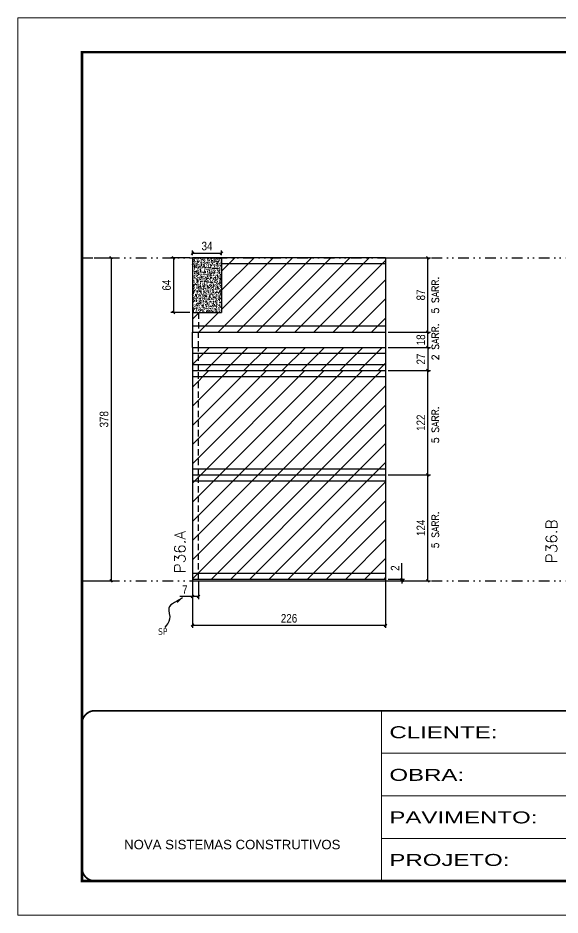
# Model space of a CAD drawing. Extents: x 2949 to 9203, y -16089 to 12527.
# Drawn here: x 6119 to 6753, y -8049 to -6999 of the extents above; entities that cross this region are included whole.
import ezdxf

# ---------------------------------------------------------------- set-up
doc = ezdxf.new("R2010")
doc.units = 0
for name, pattern in [('CONTINUO', [0]), ('DASHED', [0.75, 0.5, -0.25]), ('DIVIDE2', [0.625, 0.25, -0.125, 0, -0.125, 0, -0.125]), ('HIDDEN', [0.375, 0.25, -0.125])]:
    doc.linetypes.add(name, pattern=pattern)
for name, color, linetype in [('COTA', 241, 'Continuous'), ('Nível', 160, 'Continuous'), ('Painéis', 200, 'Continuous'), ('Romaneio', 10, 'Continuous'), ('SARR_2.2x7', 40, 'Continuous'), ('Sarrafo de Pressão', 42, 'HIDDEN'), ('texto', 7, 'Continuous')]:
    doc.layers.add(name, color=color, linetype=linetype)
for name, color, linetype, lineweight in [('Folhas', 255, 'Continuous', 9), ('Hachura', 251, 'Continuous', 9), ('SARRAFO DE PRESSAO', 251, 'DASHED', 9), ('Texto Seção', 7, 'Continuous', 15)]:
    doc.layers.add(name, color=color, linetype=linetype, lineweight=lineweight)
doc.styles.add('ARIAL', font='arial.ttf')
doc.styles.add('COTA TECNICA', font='techl___.ttf', dxfattribs={"height": 10})
doc.styles.add('COTA TECNICA-50', font='techl___.ttf', dxfattribs={"height": 10})
doc.styles.add('REGUA-120', font='ROMANS.shx', dxfattribs={"height": 15})
doc.styles.add('ROMANS', font='romans.shx')
doc.styles.get("Standard").update_dxf_attribs({"font": 'arial.ttf'})
doc.styles.add('Tecnologia', font='')
doc.styles.get('Tecnologia').set_extended_font_data('Forgotten Futurist')
doc.dimstyles.new('COTA PAINEL-50', dxfattribs={"dimtxt": 10, "dimasz": 3, "dimexe": 3, "dimexo": 3, "dimgap": 3, "dimtad": 1, "dimdec": 1, "dimzin": 12, "dimdsep": 46, "dimtxsty": 'COTA TECNICA-50', "dimblk1": 'OBLIQUE', "dimblk2": 'OBLIQUE', "dimsah": 1, "dimcen": 0.9, "dimclrd": 4, "dimclre": 4, "dimclrt": 240, "dimadec": 1, "dimazin": 3, "dimtfac": 1, "dimtdec": 1, "dimtmove": 0, "dimatfit": 3, "dimfxl": 1, "dimtolj": 1, "dimtzin": 12, "dimarcsym": 0})
doc.dimstyles.new('PAINEL', dxfattribs={"dimtxt": 10, "dimasz": 3, "dimexe": 3, "dimexo": 3, "dimgap": 3, "dimtad": 1, "dimdec": 1, "dimzin": 12, "dimdsep": 46, "dimtxsty": 'COTA TECNICA', "dimblk1": 'OBLIQUE', "dimblk2": 'OBLIQUE', "dimsah": 1, "dimcen": 0.9, "dimclrd": 4, "dimclre": 4, "dimclrt": 240, "dimadec": 1, "dimazin": 3, "dimtfac": 1, "dimtdec": 1, "dimtmove": 0, "dimatfit": 3, "dimfxl": 1, "dimtolj": 1, "dimtzin": 12, "dimarcsym": 0})
doc.dimstyles.get("Standard").update_dxf_attribs({"dimtxt": 0.18, "dimasz": 0.18, "dimexe": 0.18, "dimexo": 0.0625, "dimgap": 0.09, "dimtad": 0, "dimtih": 1, "dimtoh": 1, "dimdec": 4, "dimzin": 0, "dimdsep": 46, "dimtxsty": 'Standard', "dimcen": 0.09, "dimadec": 0, "dimazin": 0, "dimtfac": 1, "dimtdec": 4, "dimtofl": 0, "dimtmove": 0, "dimatfit": 3, "dimfxl": 1, "dimtolj": 1, "dimtzin": 0, "dimarcsym": 0})
pattern_1 = [(45, (-127672.678, -35347.797), (-11.2253202, 11.2253202), [])]

# ---------------------------------------------------------------- blocks, each defined once
blk = doc.blocks.new('9999999999')
at = {"color": 30, "linetype": 'CONTINUO'}
for p, q in [((98564.6, 34230.2), (98564.6, 34429.4)), ((98564.6, 34379.6), (99584, 34379.6)), ((98564.6, 34329.8), (99488, 34329.8)), ((98564.6, 34280), (99488, 34280))]:
    blk.add_line(p, q, dxfattribs=at)
at = {"color": 30, "linetype": 'CONTINUO', "const_width": 2}
blk.add_lwpolyline([(99584, 34230.2), (99584, 34414.4, 0.414214), (99569, 34429.4), (98229, 34429.4, 0.414214), (98214, 34414.4), (98214, 34245.2, 0.414214), (98229, 34230.2), (99584, 34230.2)], format="xyb", dxfattribs=at)
at = {"layer": 'Folhas'}
blk.add_lwpolyline([(98139, 34190.2), (99624, 34190.2), (99624, 35240.2), (98139, 35240.2)], close=True, dxfattribs=at)
at = {"layer": 'Folhas', "color": 30, "const_width": 3}
blk.add_lwpolyline([(98214, 34230.2), (99584, 34230.2), (99584, 35200.2), (98214, 35200.2)], close=True, dxfattribs=at)
at = {"color": 7, "linetype": 'Continuous', "ltscale": 5, "style": 'ARIAL'}
blk.add_text('NOVA SISTEMAS CONSTRUTIVOS', height=11.059, dxfattribs=at).set_placement((98263.2, 34267.2))
at = {"layer": 'Folhas', "color": 7, "style": 'Tecnologia', "width": 1.5}
for s, p in [('CLIENTE:', (98573.7, 34397.2)), ('OBRA:', (98573.7, 34347.3)), ('PAVIMENTO:', (98573.7, 34297.5)), ('PROJETO:', (98573.7, 34247.7))]:
    blk.add_text(s, height=14, dxfattribs=at).set_placement(p)
blk = doc.blocks.new('_Oblique')
at = {"color": 0, "linetype": 'ByBlock', "lineweight": -2}
blk.add_line((-0.5, -0.5), (0.5, 0.5), dxfattribs=at)
blk = doc.blocks.new('*D2205')
at = {"layer": 'COTA', "color": 4, "linetype": 'ByBlock', "lineweight": -2, "transparency": 16777216}
for p, q in [((6208.3, -7279.8), (6231, -7279.8)), ((6228, -7279.8), (6228, -7657.8)), ((6197, -7657.8), (6231, -7657.8))]:
    blk.add_line(p, q, dxfattribs=at)
at = {"layer": 'Defpoints', "color": 0, "linetype": 'ByBlock', "transparency": 16777216}
for p in [(6205.3, -7279.8), (6194, -7657.8), (6228, -7657.8)]:
    blk.add_point(p, dxfattribs=at)
at = {"layer": 'COTA', "color": 4, "linetype": 'ByBlock', "lineweight": -2, "transparency": 16777216, "xscale": 3, "yscale": 3, "zscale": 3}
for p, rotation in [((6228, -7279.8), 90), ((6228, -7657.8), 270)]:
    blk.add_blockref('_Oblique', p, dxfattribs=dict(at, rotation=rotation))
at = {"layer": 'COTA', "color": 240, "linetype": 'ByBlock', "transparency": 16777216, "insert": (6219.8, -7468.8), "char_height": 10, "attachment_point": 5, "rotation": 90, "style": 'COTA TECNICA'}
blk.add_mtext('\\A1;378', dxfattribs=at)
blk = doc.blocks.new('*D2154')
at = {"layer": 'COTA', "color": 4, "lineweight": -2, "transparency": 16777216}
for p, q in [((6323.3, -7658.8), (6323.3, -7712.9)), ((6549.3, -7658.8), (6549.3, -7712.9)), ((6323.3, -7709.9), (6549.3, -7709.9))]:
    blk.add_line(p, q, dxfattribs=at)
at = {"layer": 'Defpoints', "color": 0, "transparency": 16777216}
for p in [(6323.3, -7655.8), (6549.3, -7655.8), (6549.3, -7709.9)]:
    blk.add_point(p, dxfattribs=at)
at = {"layer": 'COTA', "color": 4, "lineweight": -2, "transparency": 16777216, "xscale": 3, "yscale": 3, "zscale": 3, "rotation": 180}
blk.add_blockref('_Oblique', (6323.3, -7709.9), dxfattribs=at)
at = {"layer": 'COTA', "color": 4, "lineweight": -2, "transparency": 16777216, "xscale": 3, "yscale": 3, "zscale": 3}
blk.add_blockref('_Oblique', (6549.3, -7709.9), dxfattribs=at)
at = {"layer": 'COTA', "color": 240, "transparency": 16777216, "insert": (6436.3, -7701.8), "char_height": 10, "attachment_point": 5, "style": 'COTA TECNICA'}
blk.add_mtext('\\A1;226', dxfattribs=at)
blk = doc.blocks.new('*D2155')
at = {"layer": 'COTA', "color": 4, "lineweight": -2, "transparency": 16777216}
for p, q in [((6323.3, -7660.8), (6323.3, -7679.3)), ((6330.3, -7658.8), (6330.3, -7679.3)), ((6323.3, -7676.3), (6308.6, -7676.3)), ((6330.3, -7676.3), (6323.3, -7676.3))]:
    blk.add_line(p, q, dxfattribs=at)
at = {"layer": 'Defpoints', "color": 0, "transparency": 16777216}
for p in [(6323.3, -7657.8), (6330.3, -7655.8), (6323.3, -7676.3)]:
    blk.add_point(p, dxfattribs=at)
at = {"layer": 'COTA', "color": 4, "lineweight": -2, "transparency": 16777216, "xscale": 3, "yscale": 3, "zscale": 3, "rotation": 180}
blk.add_blockref('_Oblique', (6323.3, -7676.3), dxfattribs=at)
at = {"layer": 'COTA', "color": 4, "lineweight": -2, "transparency": 16777216, "xscale": 3, "yscale": 3, "zscale": 3}
blk.add_blockref('_Oblique', (6330.3, -7676.3), dxfattribs=at)
at = {"layer": 'COTA', "color": 240, "transparency": 16777216, "insert": (6314.4, -7668.2), "char_height": 10, "attachment_point": 5, "style": 'COTA TECNICA-50'}
blk.add_mtext('\\A1;7', dxfattribs=at)
blk = doc.blocks.new('*D2124')
at = {"layer": 'Defpoints', "color": 0, "linetype": 'ByBlock', "transparency": 16777216}
for p in [(6549.3, -7533.8), (6598.7, -7533.8), (6549.3, -7657.8)]:
    blk.add_point(p, dxfattribs=at)
at = {"layer": 'Romaneio', "color": 4, "linetype": 'ByBlock', "lineweight": -2, "transparency": 16777216}
for p, q in [((6552.3, -7533.8), (6601.7, -7533.8)), ((6598.7, -7657.8), (6598.7, -7533.8)), ((6552.3, -7657.8), (6601.7, -7657.8))]:
    blk.add_line(p, q, dxfattribs=at)
at = {"layer": 'Romaneio', "color": 4, "linetype": 'ByBlock', "lineweight": -2, "transparency": 16777216, "xscale": 3, "yscale": 3, "zscale": 3}
for p, rotation in [((6598.7, -7533.8), 90), ((6598.7, -7657.8), 270)]:
    blk.add_blockref('_Oblique', p, dxfattribs=dict(at, rotation=rotation))
at = {"layer": 'Romaneio', "color": 240, "linetype": 'ByBlock', "transparency": 16777216, "insert": (6590.6, -7595.8), "char_height": 10, "attachment_point": 5, "rotation": 90, "style": 'COTA TECNICA'}
blk.add_mtext('\\A1;124', dxfattribs=at)
blk = doc.blocks.new('*D2125')
at = {"layer": 'COTA', "color": 4, "lineweight": -2, "transparency": 16777216}
for p, q in [((6568.5, -7655.8), (6568.5, -7637)), ((6552.3, -7655.8), (6571.5, -7655.8)), ((6552.3, -7657.8), (6571.5, -7657.8)), ((6568.5, -7657.8), (6568.5, -7655.8)), ((6568.5, -7657.8), (6568.5, -7660.8))]:
    blk.add_line(p, q, dxfattribs=at)
at = {"layer": 'Defpoints', "color": 0, "transparency": 16777216}
for p in [(6549.3, -7655.8), (6549.3, -7657.8), (6568.5, -7657.8)]:
    blk.add_point(p, dxfattribs=at)
at = {"layer": 'COTA', "color": 4, "lineweight": -2, "transparency": 16777216, "xscale": 3, "yscale": 3, "zscale": 3}
for p, rotation in [((6568.5, -7655.8), 270), ((6568.5, -7657.8), 90)]:
    blk.add_blockref('_Oblique', p, dxfattribs=dict(at, rotation=rotation))
at = {"layer": 'COTA', "color": 240, "transparency": 16777216, "insert": (6560.5, -7643), "char_height": 10, "attachment_point": 5, "rotation": 90, "style": 'COTA TECNICA-50'}
blk.add_mtext('\\A1;2', dxfattribs=at)
blk = doc.blocks.new('*D2126')
at = {"layer": 'COTA', "color": 4, "linetype": 'ByBlock', "lineweight": -2, "transparency": 16777216}
for p, q in [((6552.3, -7384.8), (6601.7, -7384.8)), ((6598.7, -7384.8), (6598.7, -7411.8)), ((6552.3, -7411.8), (6601.7, -7411.8))]:
    blk.add_line(p, q, dxfattribs=at)
at = {"layer": 'Defpoints', "color": 0, "linetype": 'ByBlock', "transparency": 16777216}
for p in [(6549.3, -7384.8), (6549.3, -7411.8), (6598.7, -7411.8)]:
    blk.add_point(p, dxfattribs=at)
at = {"layer": 'COTA', "color": 4, "linetype": 'ByBlock', "lineweight": -2, "transparency": 16777216, "xscale": 3, "yscale": 3, "zscale": 3}
for p, rotation in [((6598.7, -7384.8), 90), ((6598.7, -7411.8), 270)]:
    blk.add_blockref('_Oblique', p, dxfattribs=dict(at, rotation=rotation))
at = {"layer": 'COTA', "color": 240, "linetype": 'ByBlock', "transparency": 16777216, "insert": (6590.6, -7398.3), "char_height": 10, "attachment_point": 5, "rotation": 90, "style": 'COTA TECNICA'}
blk.add_mtext('\\A1;27', dxfattribs=at)
blk = doc.blocks.new('*D2180')
at = {"layer": 'COTA', "color": 4, "linetype": 'ByBlock', "lineweight": -2, "transparency": 16777216}
for p, q in [((6320.3, -7279.8), (6298.1, -7279.8)), ((6301.1, -7279.8), (6301.1, -7343.8)), ((6320.3, -7343.8), (6298.1, -7343.8))]:
    blk.add_line(p, q, dxfattribs=at)
at = {"layer": 'Defpoints', "color": 0, "linetype": 'ByBlock', "transparency": 16777216}
for p in [(6323.3, -7279.8), (6301.1, -7343.8), (6323.3, -7343.8)]:
    blk.add_point(p, dxfattribs=at)
at = {"layer": 'COTA', "color": 4, "linetype": 'ByBlock', "lineweight": -2, "transparency": 16777216, "xscale": 3, "yscale": 3, "zscale": 3}
for p, rotation in [((6301.1, -7279.8), 90), ((6301.1, -7343.8), 270)]:
    blk.add_blockref('_Oblique', p, dxfattribs=dict(at, rotation=rotation))
at = {"layer": 'COTA', "color": 240, "linetype": 'ByBlock', "transparency": 16777216, "insert": (6293, -7311.8), "char_height": 10, "attachment_point": 5, "rotation": 90, "style": 'COTA TECNICA'}
blk.add_mtext('\\A1;64', dxfattribs=at)
blk = doc.blocks.new('*D2185')
at = {"layer": 'COTA', "color": 4, "linetype": 'ByBlock', "lineweight": -2, "transparency": 16777216}
for p, q in [((6552.3, -7411.8), (6601.7, -7411.8)), ((6598.7, -7533.8), (6598.7, -7411.8)), ((6552.3, -7533.8), (6601.7, -7533.8))]:
    blk.add_line(p, q, dxfattribs=at)
at = {"layer": 'Defpoints', "color": 0, "linetype": 'ByBlock', "transparency": 16777216}
for p in [(6549.3, -7411.8), (6598.7, -7411.8), (6549.3, -7533.8)]:
    blk.add_point(p, dxfattribs=at)
at = {"layer": 'COTA', "color": 4, "linetype": 'ByBlock', "lineweight": -2, "transparency": 16777216, "xscale": 3, "yscale": 3, "zscale": 3}
for p, rotation in [((6598.7, -7411.8), 90), ((6598.7, -7533.8), 270)]:
    blk.add_blockref('_Oblique', p, dxfattribs=dict(at, rotation=rotation))
at = {"layer": 'COTA', "color": 240, "linetype": 'ByBlock', "transparency": 16777216, "insert": (6590.6, -7472.8), "char_height": 10, "attachment_point": 5, "rotation": 90, "style": 'COTA TECNICA'}
blk.add_mtext('\\A1;122', dxfattribs=at)
blk = doc.blocks.new('*D2223')
at = {"layer": 'COTA', "color": 4, "linetype": 'ByBlock', "lineweight": -2, "transparency": 16777216}
for p, q in [((6552.3, -7279.8), (6601.7, -7279.8)), ((6598.7, -7366.8), (6598.7, -7279.8)), ((6552.3, -7366.8), (6601.7, -7366.8))]:
    blk.add_line(p, q, dxfattribs=at)
at = {"layer": 'Defpoints', "color": 0, "linetype": 'ByBlock', "transparency": 16777216}
for p in [(6549.3, -7279.8), (6598.7, -7279.8), (6549.3, -7366.8)]:
    blk.add_point(p, dxfattribs=at)
at = {"layer": 'COTA', "color": 4, "linetype": 'ByBlock', "lineweight": -2, "transparency": 16777216, "xscale": 3, "yscale": 3, "zscale": 3}
for p, rotation in [((6598.7, -7279.8), 90), ((6598.7, -7366.8), 270)]:
    blk.add_blockref('_Oblique', p, dxfattribs=dict(at, rotation=rotation))
at = {"layer": 'COTA', "color": 240, "linetype": 'ByBlock', "transparency": 16777216, "insert": (6590.6, -7323.3), "char_height": 10, "attachment_point": 5, "rotation": 90, "style": 'COTA TECNICA'}
blk.add_mtext('\\A1;87', dxfattribs=at)
blk = doc.blocks.new('*D2178')
at = {"layer": 'COTA', "color": 4, "linetype": 'ByBlock', "lineweight": -2, "transparency": 16777216}
for p, q in [((6323.3, -7276.8), (6323.3, -7271.3)), ((6323.3, -7274.3), (6357.3, -7274.3)), ((6357.3, -7276.8), (6357.3, -7271.3))]:
    blk.add_line(p, q, dxfattribs=at)
at = {"layer": 'Defpoints', "color": 0, "linetype": 'ByBlock', "transparency": 16777216}
for p in [(6357.3, -7274.3), (6323.3, -7279.8), (6357.3, -7279.8)]:
    blk.add_point(p, dxfattribs=at)
at = {"layer": 'COTA', "color": 4, "linetype": 'ByBlock', "lineweight": -2, "transparency": 16777216, "xscale": 3, "yscale": 3, "zscale": 3, "rotation": 180}
blk.add_blockref('_Oblique', (6323.3, -7274.3), dxfattribs=at)
at = {"layer": 'COTA', "color": 4, "linetype": 'ByBlock', "lineweight": -2, "transparency": 16777216, "xscale": 3, "yscale": 3, "zscale": 3}
blk.add_blockref('_Oblique', (6357.3, -7274.3), dxfattribs=at)
at = {"layer": 'COTA', "color": 240, "linetype": 'ByBlock', "transparency": 16777216, "insert": (6340.3, -7266.1), "char_height": 10, "attachment_point": 5, "style": 'COTA TECNICA'}
blk.add_mtext('\\A1;34', dxfattribs=at)
blk = doc.blocks.new('*D2872')
at = {"layer": 'COTA', "color": 4, "lineweight": -2, "transparency": 16777216}
for p, q in [((6552.3, -7366.8), (6601.7, -7366.8)), ((6598.7, -7384.8), (6598.7, -7366.8)), ((6552.3, -7384.8), (6601.7, -7384.8))]:
    blk.add_line(p, q, dxfattribs=at)
at = {"layer": 'Defpoints', "color": 0, "transparency": 16777216}
for p in [(6549.3, -7366.8), (6598.7, -7366.8), (6549.3, -7384.8)]:
    blk.add_point(p, dxfattribs=at)
at = {"layer": 'COTA', "color": 4, "lineweight": -2, "transparency": 16777216, "xscale": 3, "yscale": 3, "zscale": 3}
for p, rotation in [((6598.7, -7366.8), 90), ((6598.7, -7384.8), 270)]:
    blk.add_blockref('_Oblique', p, dxfattribs=dict(at, rotation=rotation))
at = {"layer": 'COTA', "color": 240, "transparency": 16777216, "insert": (6590.6, -7375.8), "char_height": 10, "attachment_point": 5, "rotation": 90, "style": 'COTA TECNICA-50'}
blk.add_mtext('\\A1;18', dxfattribs=at)

msp = doc.modelspace()

# ---------------------------------------------------------------- hatches: boundary and pattern name
at = {"layer": 'COTA', "linetype": 'ByBlock'}
h = msp.add_hatch(dxfattribs=at)
h.set_pattern_fill('AR-CONC', color=256, scale=0.03)
h.set_pattern_definition([(50, (-126101.178, -37608.947), (5.46554007, -0.47817257), [0.5715, -6.2865]), (355, (-126101.178, -37608.947), (-1.05730264, 5.73170536), [0.4572, -5.02921753]), (100.4514447, (-126100.7227, -37608.987), (4.40823741, 5.25353256), [0.48570026, -5.34270734]), (46.1842, (-126101.178, -37607.423), (8.13237123, -1.26126984), [0.85725, -9.42975]), (96.6355576, (-126100.5004, -37607.528), (7.122124, 7.42278374), [0.7285507, -8.01406824]), (351.184151, (-126101.178, -37607.423), (7.122124, 7.42278374), [0.685799, -7.54379196]), (21, (-126100.416, -37607.804), (4.54843174, -3.06795595), [0.5715, -6.2865]), (326, (-126100.416, -37607.804), (1.85406085, 5.52563898), [0.4572, -5.0292]), (71.451445, (-126100.037, -37608.0596), (6.40249258, 2.45768307), [0.48570026, -5.34269813]), (37.5, (-126101.1781, -37608.947), (0.092658098, 2.536651166), [0, -4.96824, 0, -5.1054, 0, -5.04825]), (7.5, (-126101.178, -37608.947), (2.004589875, 3.005417245), [0, -2.91084, 0, -4.85394, 0, -1.92405]), (327.5, (-126102.8774, -37608.947), (4.067717855, -0.17186232), [0, -1.905, 0, -5.9436, 0, -7.8867]), (317.5, (-126103.6394, -37608.947), (4.44387544, 0.76279473), [0, -2.4765, 0, -3.94716, 0, -5.6007])])
h.paths.add_polyline_path([(6323.29, -7343.76), (6357.29, -7343.76), (6357.29, -7279.76), (6323.29, -7279.76)])
at = {"layer": 'Hachura'}
h = msp.add_hatch(dxfattribs=at)
h.set_pattern_fill('ANSI31', color=256, scale=5)
h.set_pattern_definition([(45, (-13.5, 3463.725), (-11.22532, 11.22532), [])])
h.paths.add_polyline_path([(6357.29, -7279.76), (6357.29, -7343.76), (6323.29, -7343.76), (6323.29, -7366.76), (6549.29, -7366.76), (6549.29, -7279.76)])
at = {"layer": 'Hachura', "linetype": 'ByBlock'}
h = msp.add_hatch(dxfattribs=at)
h.set_pattern_fill('ANSI31', color=256, scale=5)
h.set_pattern_definition([(45, (-127672.678, -35343.797), (-11.2253202, 11.2253202), [])])
h.paths.add_polyline_path([(6323.29, -7384.76), (6323.29, -7411.76), (6549.29, -7411.76), (6549.29, -7384.76)])
h = msp.add_hatch(dxfattribs=at)
h.set_pattern_fill('ANSI31', color=256, scale=5)
h.set_pattern_definition(pattern_1)
h.paths.add_polyline_path([(6323.29, -7411.76), (6323.29, -7533.76), (6549.29, -7533.76), (6549.29, -7411.76)])
h = msp.add_hatch(dxfattribs=at)
h.set_pattern_fill('ANSI31', color=256, scale=5)
h.set_pattern_definition(pattern_1)
h.paths.add_polyline_path([(6549.29, -7655.76), (6549.29, -7533.76), (6323.29, -7533.76), (6323.29, -7655.76)])

# ---------------------------------------------------------------- linework, layer by layer
at = {"layer": 'COTA', "linetype": 'ByBlock'}
for p, q in [((6323.29, -7279.76), (6323.29, -7343.76)), ((6357.29, -7279.76), (6323.29, -7279.76))]:
    msp.add_line(p, q, dxfattribs=at)
at = {"layer": 'Nível', "color": 4, "linetype": 'DIVIDE2', "ltscale": 50}
for p, q in [((6194.03, -7279.76), (7548.32, -7279.76)), ((6194.03, -7657.76), (7548.32, -7657.76))]:
    msp.add_line(p, q, dxfattribs=at)
at = {"layer": 'Painéis', "linetype": 'ByBlock'}
for p, q in [((6357.29, -7279.76), (6357.29, -7343.76)), ((6549.29, -7279.76), (6357.29, -7279.76)), ((6549.29, -7279.76), (6549.29, -7657.76)), ((6323.29, -7384.76), (6323.29, -7657.76)), ((6323.29, -7411.76), (6549.29, -7411.76)), ((6323.29, -7533.76), (6549.29, -7533.76)), ((6323.29, -7655.76), (6549.29, -7655.76)), ((6323.29, -7657.76), (6549.29, -7657.76))]:
    msp.add_line(p, q, dxfattribs=at)
at = {"layer": 'Painéis'}
for p, q in [((6323.29, -7343.76), (6323.29, -7366.76)), ((6323.29, -7343.76), (6357.29, -7343.76)), ((6323.29, -7366.76), (6549.29, -7366.76)), ((6323.29, -7384.76), (6323.29, -7366.76)), ((6323.29, -7384.76), (6549.29, -7384.76))]:
    msp.add_line(p, q, dxfattribs=at)
at = {"layer": 'SARR_2.2x7'}
for p, q in [((6549.29, -7286.76), (6357.29, -7286.76)), ((6549.29, -7359.76), (6323.29, -7359.76)), ((6549.29, -7391.76), (6323.29, -7391.76)), ((6323.29, -7404.76), (6549.29, -7404.76)), ((6323.29, -7418.76), (6549.29, -7418.76)), ((6323.29, -7526.76), (6549.29, -7526.76)), ((6323.29, -7540.76), (6549.29, -7540.76)), ((6323.29, -7648.76), (6549.29, -7648.76))]:
    msp.add_line(p, q, dxfattribs=at)
at = {"layer": 'Sarrafo de Pressão', "ltscale": 30}
for p, q in [((6329.29, -7279.76), (6329.29, -7279.76)), ((6330.29, -7343.76), (6330.29, -7366.76)), ((6330.29, -7384.76), (6330.29, -7366.76)), ((6330.29, -7411.76), (6330.29, -7384.76)), ((6330.29, -7533.76), (6330.29, -7411.76)), ((6330.29, -7655.76), (6330.29, -7533.76))]:
    msp.add_line(p, q, dxfattribs=at)

# ---------------------------------------------------------------- block references
at = {"layer": 'SARRAFO DE PRESSAO', "color": 6, "linetype": 'ByBlock'}
msp.add_blockref('9999999999', (-92019.94, -42239.25), dxfattribs=at)

# ---------------------------------------------------------------- texts
at = {"layer": 'texto', "color": 0, "insert": (6288.51, -7717.25), "char_height": 7.5, "attachment_point": 5}
msp.add_mtext('{\\fTahoma|b0|i0|c0|p34;\\C4;SP}', dxfattribs=at)
at = {"layer": 'Texto Seção', "linetype": 'Continuous', "style": 'ROMANS'}
for s, p in [('5 SARR.', (6611.44, -7345.1)), ('2 SARR.', (6611.44, -7399.72)), ('5 SARR.', (6611.44, -7496.84)), ('5 SARR.', (6611.44, -7619.85))]:
    msp.add_text(s, height=8, rotation=90, dxfattribs=at).set_placement(p)
at = {"layer": 'Texto Seção', "style": 'REGUA-120'}
msp.add_text('P36.A', height=13, rotation=90, dxfattribs=at).set_placement((6315.07, -7649.12))
at = {"layer": 'Texto Seção', "insert": (6750.02, -7637.29), "char_height": 13, "width": 285.3299, "attachment_point": 7, "rotation": 90, "style": 'REGUA-120'}
msp.add_mtext('P36.B', dxfattribs=at)

# ---------------------------------------------------------------- dimensions: what is measured, and where the dimension line sits
at = {"layer": 'COTA', "linetype": 'ByBlock'}
dim = msp.add_linear_dim(base=(6357.29, -7274.31), p1=(6323.29, -7279.76), p2=(6357.29, -7279.76), dimstyle='PAINEL', dxfattribs=at)
dim.commit()
dim.dimension.update_dxf_attribs({"geometry": '*D2178', "text_midpoint": (6340.29, -7266.09)})
for base, p1, p2, picture, middle in [((6228.03, -7657.76), (6205.32, -7279.76), (6194.03, -7657.76), '*D2205', (6219.79, -7468.76)), ((6301.07, -7343.76), (6323.29, -7279.76), (6323.29, -7343.76), '*D2180', (6292.97, -7311.76)), ((6598.66, -7279.76), (6549.29, -7366.76), (6549.29, -7279.76), '*D2223', (6590.56, -7323.26)), ((6598.66, -7411.76), (6549.29, -7384.76), (6549.29, -7411.76), '*D2126', (6590.58, -7398.26)), ((6598.66, -7411.76), (6549.29, -7533.76), (6549.29, -7411.76), '*D2185', (6590.6, -7472.76))]:
    dim = msp.add_linear_dim(base=base, p1=p1, p2=p2, angle=90, dimstyle='PAINEL', dxfattribs=at)
    dim.commit()
    dim.dimension.update_dxf_attribs({"geometry": picture, "text_midpoint": middle})
at = {"layer": 'COTA'}
for base, p1, p2, angle, picture, middle in [((6598.66, -7366.76), (6549.29, -7384.76), (6549.29, -7366.76), 90, '*D2872', (6590.56, -7375.76)), ((6323.29, -7676.27), (6330.29, -7655.76), (6323.29, -7657.76), 180, '*D2155', (6314.42, -7668.2))]:
    dim = msp.add_linear_dim(base=base, p1=p1, p2=p2, angle=angle, dimstyle='COTA PAINEL-50', dxfattribs=at)
    dim.commit()
    dim.dimension.update_dxf_attribs({"geometry": picture, "text_midpoint": middle})
dim = msp.add_linear_dim(base=(6568.55, -7657.76), p1=(6549.29, -7655.76), p2=(6549.29, -7657.76), angle=90, dimstyle='COTA PAINEL-50', dxfattribs=at)
dim.commit()
dim.dimension.update_dxf_attribs({"geometry": '*D2125', "text_midpoint": (6568.55, -7643.01), "dimtype": 160})
dim = msp.add_linear_dim(base=(6549.29, -7709.93), p1=(6323.29, -7655.76), p2=(6549.29, -7655.76), dimstyle='PAINEL', override={"dimarcsym": 2}, dxfattribs=at)
dim.commit()
dim.dimension.update_dxf_attribs({"geometry": '*D2154', "text_midpoint": (6436.29, -7701.83)})
at = {"layer": 'Romaneio', "linetype": 'ByBlock'}
dim = msp.add_aligned_dim(p1=(6549.29, -7657.76), p2=(6549.29, -7533.76), distance=-49.37, dimstyle='PAINEL', dxfattribs=at)
dim.commit()
dim.dimension.update_dxf_attribs({"geometry": '*D2124', "text_midpoint": (6590.58, -7595.76)})

# ---------------------------------------------------------------- leaders
at = {"layer": 'COTA', "path_type": 1}
msp.add_leader([(6311.46, -7677.94), (6295.68, -7689.77), (6296.6, -7702.78), (6291.05, -7712.56)], dimstyle='Standard', override={"dimasz": 8}, dxfattribs=at)

doc.saveas('drawing.dxf')
